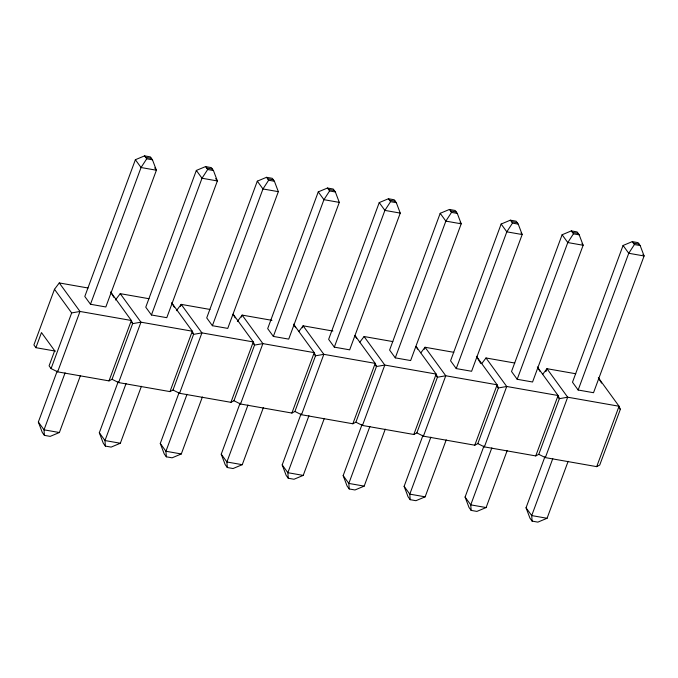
<?xml version="1.0" encoding="UTF-8"?>
<svg xmlns="http://www.w3.org/2000/svg" width="678" height="678" viewBox="0 0 678 678"><rect width="100%" height="100%" fill="white"/><g stroke="black" fill="none" stroke-linecap="round" stroke-linejoin="round"><path stroke-width="1.02" d="M88.038 287.997L59.274 282.938L54.486 289.286L33.9 344.941L35.892 347.678L55.528 351.128M35.892 347.678L41.477 332.576L54.672 350.738L49.087 365.832L51.079 368.578L57.647 371.858L109.014 380.892L112.039 379.299L132.625 323.652L131.354 320.482L110.633 291.972L113.845 297.328M51.079 368.578L71.665 312.931L54.486 289.286M80.453 375.553L59.384 432.522L50.172 436.378L44.409 435.369L42.282 432.445L38.349 422.03L57.249 370.951M135.38 159.72L84.801 296.464L90.471 304.261L105.827 306.964L156.406 170.22L152.474 159.805L150.355 156.881L144.592 155.872L135.38 159.72L141.049 167.525L156.406 170.22L154.711 167.881M57.647 371.858L79.996 311.456L59.274 282.938M65.096 372.858L44.019 429.827L44.409 435.369M90.471 304.261L141.049 167.525L146.719 158.796L152.474 159.805M109.014 380.892L131.354 320.482L79.996 311.456L71.665 312.931M141.414 386.274L120.345 443.243L111.133 447.099L105.37 446.082L103.251 443.158L99.319 432.742L118.209 381.663M196.34 170.441L145.762 307.185L151.431 314.982L166.788 317.685L217.375 180.941L213.443 170.525L211.316 167.602L205.553 166.593L196.34 170.441L202.01 178.238L217.375 180.941L215.672 178.602M112.039 379.299L118.616 382.578L140.956 322.177L120.235 293.659L115.446 300.007M126.057 383.57L104.98 440.547L105.37 446.082M151.431 314.982L202.01 178.238L207.68 169.517L213.443 170.525M180.467 306.354L181.196 304.38L209.96 309.439M118.616 382.578L169.975 391.604L192.315 331.203L171.593 302.693M169.975 391.604L173 390.011L193.586 334.364L192.315 331.203L140.956 322.177L132.625 323.652L131.396 321.957M202.375 396.994L181.306 453.963L172.093 457.82L166.33 456.803L164.212 453.879L160.279 443.463L179.17 392.384M257.301 181.162L206.722 317.897L212.392 325.703L227.749 328.398L278.336 191.662L274.404 181.246L272.276 178.322L266.513 177.305L257.301 181.162L262.971 188.959L278.336 191.662M173 390.011L179.577 393.299L201.917 332.89L181.196 304.38L176.407 310.727M187.018 394.291L165.941 451.26L166.33 456.803M212.392 325.703L262.971 188.959L268.641 180.229L274.404 181.246M241.427 317.075L242.156 315.101L271.946 320.338M179.577 393.299L230.935 402.325L253.275 341.924L233.164 314.245M230.935 402.325L233.961 400.732L254.547 345.085L253.275 341.924L201.917 332.89L193.586 334.364L192.357 332.678M263.335 407.707L242.266 464.684L233.054 468.532L227.291 467.523L225.172 464.6L221.24 454.184L240.131 403.105M318.262 191.882L267.683 328.618L273.353 336.415L288.709 339.119L339.297 202.383L335.364 191.967L333.237 189.043L327.474 188.026L318.262 191.882L323.931 199.679L339.297 202.383M233.961 400.732L240.537 404.012L262.878 343.61L242.156 315.101L237.368 321.448M247.979 405.012L226.901 461.981L227.291 467.523M273.353 336.415L323.931 199.679L329.601 190.95L335.364 191.967M302.388 327.796L303.117 325.813L332.906 331.05M240.537 404.012L291.896 413.046L314.236 352.645L293.515 324.126M291.896 413.046L294.922 411.453L315.507 355.806L314.236 352.645L262.878 343.61L254.547 345.085L253.318 343.399M324.304 418.428L303.227 475.405L294.015 479.253L288.26 478.244L286.133 475.32L282.201 464.905L301.091 413.826M379.231 202.595L328.644 339.339L334.313 347.136L349.67 349.84L400.257 213.095L396.325 202.68L394.198 199.756L388.435 198.747L379.231 202.595L384.892 210.4L400.257 213.095M294.922 411.453L301.498 414.733L323.838 354.331L303.117 325.813L298.93 331.373M308.939 415.733L287.862 472.702L288.26 478.244M334.313 347.136L384.892 210.4L390.562 201.671L396.325 202.68M301.498 414.733L352.857 423.767L375.205 363.357L355.086 335.686M352.857 423.767L355.882 422.174L376.468 366.527L375.205 363.357L323.838 354.331L315.507 355.806L314.278 354.119M385.265 429.149L364.188 486.118L354.975 489.974L349.221 488.957L347.094 486.033L343.161 475.617L362.052 424.538M440.192 213.316L389.604 350.06L395.274 357.857L410.631 360.56L461.218 223.816L457.286 213.401L455.158 210.477L449.395 209.468L440.192 213.316L445.853 221.113L461.218 223.816L460.082 222.257M355.882 422.174L362.459 425.453L384.799 365.052L364.078 336.534L359.891 342.093M369.9 426.445L348.831 483.422L349.221 488.957M395.274 357.857L445.853 221.113L451.523 212.392L457.286 213.401M424.309 349.238L425.038 347.255L453.802 352.314M362.459 425.453L413.817 434.479L436.166 374.078L416.046 346.407L417.58 349.136M413.817 434.479L416.851 432.886L437.429 377.239L436.166 374.078L384.799 365.052L376.468 366.527L375.248 364.832M446.226 439.869L425.148 496.838L415.936 500.695L410.182 499.678L408.054 496.754L404.122 486.338L423.013 435.259M501.152 224.037L450.565 360.772L456.235 368.578L471.6 371.273L522.179 234.537L518.246 224.121L516.119 221.198L510.356 220.181L501.152 224.037L506.813 231.834L522.179 234.537L521.043 232.978M416.851 432.886L423.419 436.174L445.76 375.765L425.038 347.255L420.852 352.806M430.861 437.166L409.792 494.135L410.182 499.678M456.235 368.578L506.813 231.834L512.483 223.104L518.246 224.121M423.419 436.174L474.778 445.2L497.127 384.799L476.405 356.281L480.677 363.425M474.778 445.2L477.812 443.607L498.389 387.96L497.127 384.799L445.76 375.765L437.429 377.239L436.208 375.553M507.186 450.59L486.109 507.559L476.897 511.407L471.142 510.398L469.015 507.475L465.083 497.059L483.973 445.98M562.113 234.758L511.526 371.493L517.195 379.29L532.561 381.994L583.139 245.258L579.207 234.842L577.08 231.918L571.325 230.901L562.113 234.758L567.783 242.554L583.139 245.258L582.004 243.699M477.812 443.607L484.38 446.887L506.72 386.485L485.999 357.976L481.812 363.527M491.821 447.887L470.752 504.856L471.142 510.398M517.195 379.29L567.783 242.554L573.444 233.825L579.207 234.842M545.866 371.663L546.96 368.688L575.724 373.748M484.38 446.887L535.739 455.921L558.087 395.52L537.366 367.001L540.035 371.468M535.739 455.921L538.773 454.328L559.358 398.681L558.087 395.52L506.72 386.485L498.389 387.96L497.169 386.274M568.147 461.303L547.07 518.28L537.857 522.128L532.103 521.119L529.976 518.195L526.043 507.78L544.934 456.701M623.074 245.478L572.495 382.214L578.156 390.011L593.521 392.715L644.1 255.97L640.168 245.555L638.04 242.631L632.286 241.622L623.074 245.478L628.743 253.275L644.1 255.97L642.964 254.411M538.773 454.328L545.341 457.608L567.681 397.206L546.96 368.688L542.773 374.248M552.782 458.608L531.713 515.577L532.103 521.119M578.156 390.011L628.743 253.275L634.405 244.546L640.168 245.555M545.341 457.608L596.699 466.642L619.048 406.241L598.327 377.722L601.53 383.078M558.13 396.994L559.358 398.681L567.681 397.206L619.048 406.241L620.319 409.402L599.733 465.049L596.699 466.642M145.651 157.33L151.414 158.347M206.612 168.051L212.375 169.068M267.581 178.772L273.336 179.78M328.542 189.493L334.296 190.501M389.503 200.205L395.257 201.222M450.463 210.926L456.218 211.943M511.424 221.647L517.178 222.655M572.385 232.368L578.148 233.376M633.345 243.08L639.108 244.097M120.235 293.659L148.999 298.718M364.078 336.534L392.842 341.593M485.999 357.976L514.763 363.027M59.384 432.522L44.019 429.827L38.349 422.03M120.345 443.243L104.98 440.547L99.319 432.742M181.306 453.963L165.941 451.26L160.279 443.463M242.266 464.684L226.901 461.981L221.24 454.184M303.227 475.405L287.862 472.702L282.201 464.905M364.188 486.118L348.831 483.422L343.161 475.617M425.148 496.838L409.792 494.135L404.122 486.338M486.109 507.559L470.752 504.856L465.083 497.059M547.07 518.28L531.713 515.577L526.043 507.78M632.286 241.622L634.405 244.546M571.325 230.901L573.444 233.825M510.356 220.181L512.483 223.104M619.09 407.707L620.319 409.402M449.395 209.468L451.523 212.392M388.435 198.747L390.562 201.671M327.474 188.026L329.601 190.95M266.513 177.305L268.641 180.229M205.553 166.593L207.68 169.517M144.592 155.872L146.719 158.796M355.018 335.737L356.62 338.415M294.049 325.025L295.659 327.703M233.088 314.304L235.232 317.872M172.127 303.583L174.271 307.159"/></g></svg>
